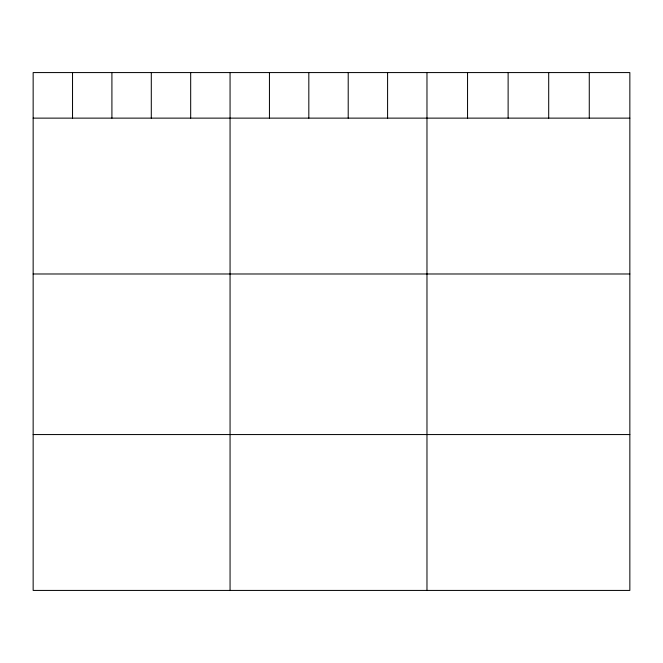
<?xml version="1.0" encoding="UTF-8"?>
<svg xmlns="http://www.w3.org/2000/svg" width="663" height="663" viewBox="0 0 663 663"><rect width="100%" height="100%" fill="white"/><g stroke="black" fill="none" stroke-linecap="round" stroke-linejoin="round"><path stroke-width="0.99" d="M629.85 118.13L629.85 590.426L33.15 590.426L33.15 72.574L629.85 72.574L629.85 118.13L33.15 118.13M33.15 273.985L629.85 273.985M33.15 434.563L629.85 434.563M589.274 72.574L589.274 118.13M548.699 72.574L548.699 118.13M508.123 72.574L508.123 118.13M467.548 72.574L467.548 118.13M426.972 72.574L426.972 590.426M387.59 72.574L387.59 118.13M348.208 72.574L348.208 118.13M308.825 72.574L308.825 118.13M269.443 72.574L269.443 118.13M230.061 72.574L230.061 590.426M190.679 72.574L190.679 118.13M151.297 72.574L151.297 118.13M111.914 72.574L111.914 118.13M72.532 72.574L72.532 118.13"/></g></svg>
